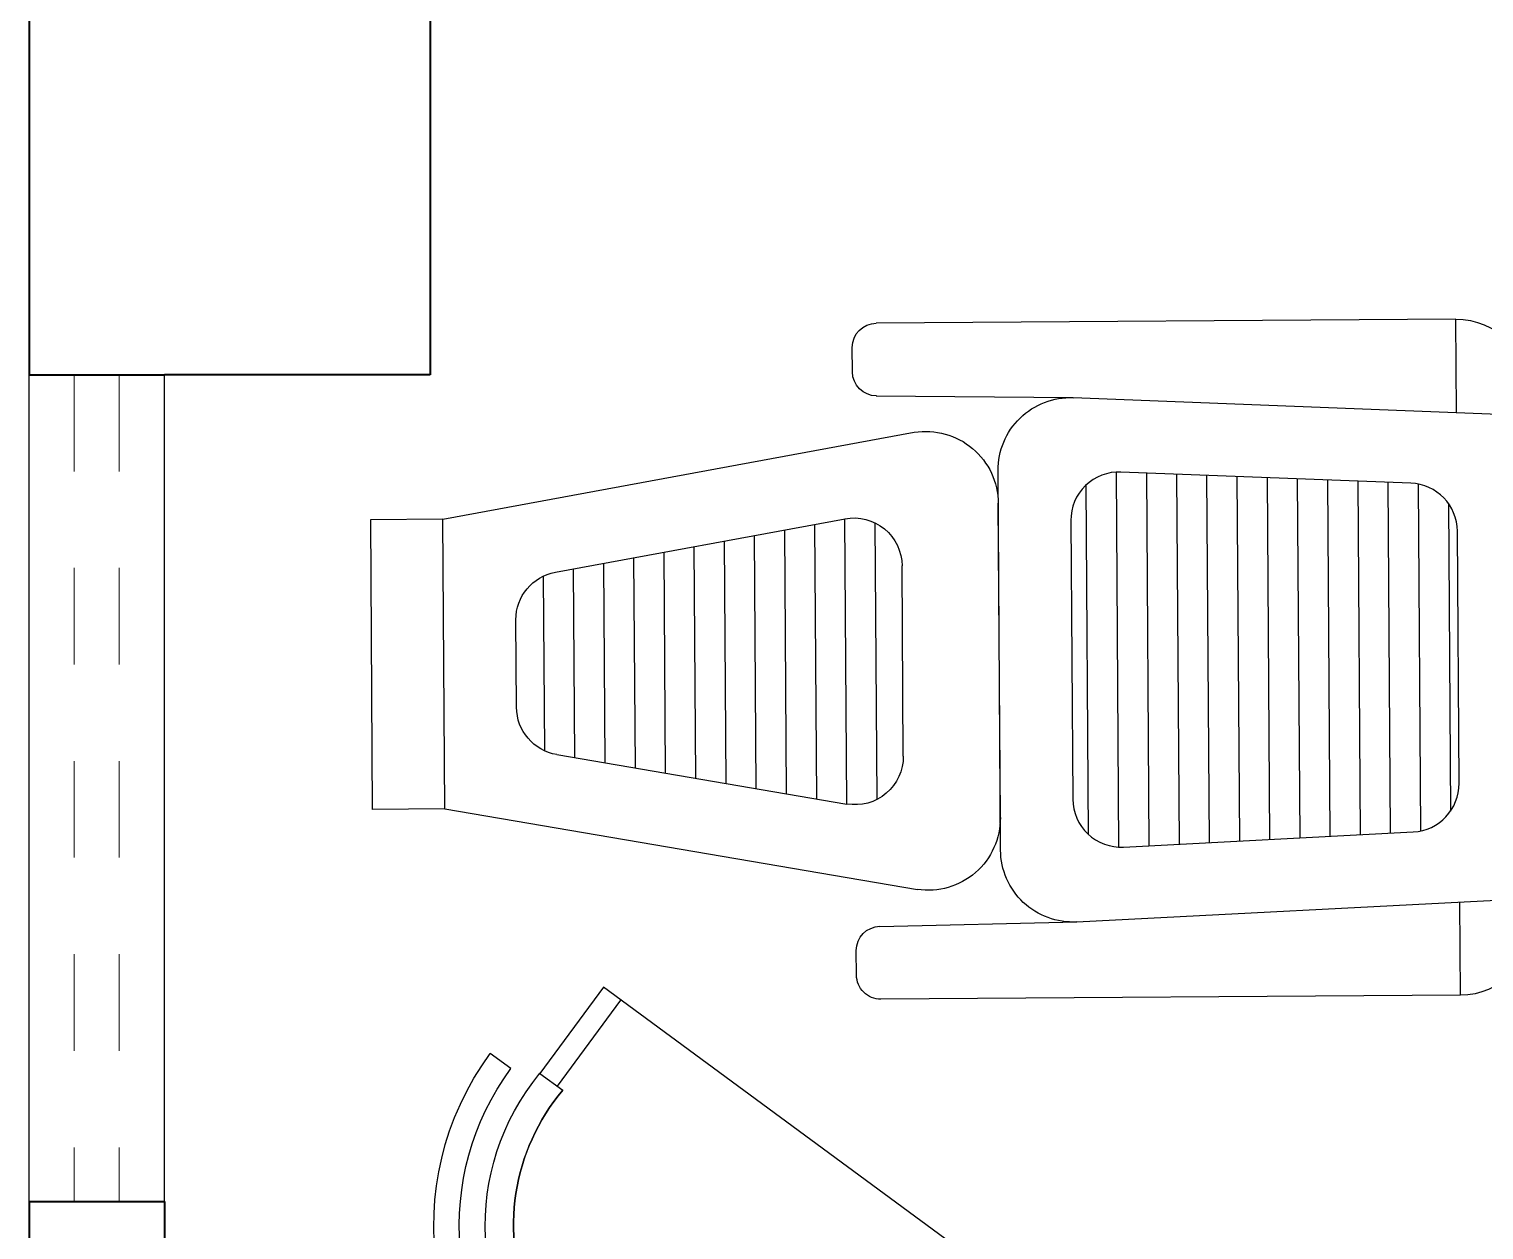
# Model space of a CAD drawing. Header units: millimetres. Extents: x 2625.3 to 2681.2, y 1230 to 1238.4.
# Drawn here: x 2673.047 to 2674.553, y 1232.947 to 1234.191 of the extents above; entities that cross this region are included whole.
import ezdxf

# ---------------------------------------------------------------- set-up
doc = ezdxf.new("R2010")
doc.units = ezdxf.units.MM
doc.linetypes.add('HIDDEN', pattern=[0.375, 0.25, -0.125])
doc.layers.add('ALVENARIA', color=5, linetype='Continuous', lineweight=40)
doc.layers.add('ESQUADRIA', color=7, linetype='Continuous', lineweight=18)
doc.layers.add('LAYOUT', color=253, linetype='Continuous')
doc.layers.add('SOLEIRAS', color=1, linetype='Continuous')

# ---------------------------------------------------------------- blocks, each defined once
blk = doc.blocks.new('*X40')
at = {"color": 0}
for p, q in [((91.0625, 15.9036), (91.0625, 16.1901)), ((91.0938, 15.8992), (91.0938, 16.1945)), ((91.125, 15.9048), (91.125, 16.189)), ((91.1562, 15.9103), (91.1562, 16.1834)), ((91.1875, 15.9158), (91.1875, 16.1779)), ((91.2188, 15.9214), (91.2188, 16.1723)), ((91.25, 15.9269), (91.25, 16.1668)), ((91.2812, 15.9325), (91.2812, 16.1612)), ((91.3125, 15.938), (91.3125, 16.1557)), ((91.3438, 15.9436), (91.3438, 16.1501)), ((91.375, 15.9491), (91.375, 16.1446)), ((91.4062, 15.9565), (91.4062, 16.1372))]:
    blk.add_line(p, q, dxfattribs=at)
blk = doc.blocks.new('*X39')
at = {"color": 0}
for p, q in [((90.6562, 15.8596), (90.6562, 16.2341)), ((90.6875, 15.8582), (90.6875, 16.2355)), ((90.7188, 15.8567), (90.7188, 16.237)), ((90.75, 15.8553), (90.75, 16.2384)), ((90.7812, 15.8539), (90.7812, 16.2398)), ((90.8125, 15.8527), (90.8125, 16.241)), ((90.5, 15.8673), (90.5, 16.2265)), ((90.5312, 15.8653), (90.5312, 16.2284)), ((90.5625, 15.8638), (90.5625, 16.2299)), ((90.5938, 15.8624), (90.5938, 16.2313)), ((90.625, 15.861), (90.625, 16.2327)), ((90.8438, 15.866), (90.8438, 16.2277)), ((90.4688, 15.8876), (90.4688, 16.2061))]:
    blk.add_line(p, q, dxfattribs=at)
blk = doc.blocks.new('A$C3EAC3D19')
at = {"layer": 'LAYOUT'}
for p, q in [((0.2071, 1.6768), (0.2076, 1.7518)), ((0.2076, 1.7518), (0.5076, 1.7498)), ((0.5071, 1.6748), (0.5076, 1.7498)), ((0.2071, 1.6768), (0.1171, 1.1888)), ((0.5071, 1.6748), (0.2071, 1.6768)), ((0.5071, 1.6748), (0.5905, 1.1856)), ((0.4018, 1.6005), (0.3113, 1.6011)), ((0.2618, 1.5602), (0.2066, 1.2605)), ((0.4508, 1.5589), (0.502, 1.2586)), ((0.0546, 1.2528), (0.0292, 1.253)), ((0.6792, 1.2486), (0.6538, 1.2488)), ((0, 0.6282), (0.0041, 1.2282)), ((0.0794, 1.2281), (0.0812, 1.0242)), ((0.6287, 1.2244), (0.6241, 1.0206)), ((0.7, 0.6235), (0.704, 1.2235)), ((0.4523, 1.2002), (0.2554, 1.2015)), ((0.5497, 1.0995), (0.1567, 1.1021)), ((0.5158, 1.0997), (0.1906, 1.1019)), ((0.0812, 1.0242), (0.0995, 0.5525)), ((0.6241, 1.0206), (0.5995, 0.5491)), ((0.0966, 0.6275), (0, 0.6282)), ((0.7, 0.6235), (0.6034, 0.6241))]:
    blk.add_line(p, q, dxfattribs=at)
blk.add_lwpolyline([(0.1698, 0.6748), (0.1582, 0.9749, -0.427581), (0.2085, 1.0268), (0.4969, 1.0248, -0.427581), (0.5465, 0.9722), (0.5308, 0.6723, -0.400971), (0.4805, 0.6249), (0.2194, 0.6267, -0.400971)], format="xyb", close=True, dxfattribs=at)
for centre, radius, start, end in [((0.311, 1.5511), 0.05, 89.6131, 169.5501), ((0.4015, 1.5505), 0.05, 9.6762, 89.6131), ((0.0291, 1.228), 0.025, 89.6131, 179.6131), ((0.0544, 1.2278), 0.025, 0.5071, 89.6131), ((0.2557, 1.2515), 0.05, 169.5501, 269.6131), ((0.4527, 1.2502), 0.05, 269.6131, 9.6762), ((0.6536, 1.2238), 0.025, 89.6131, 178.7192), ((0.679, 1.2236), 0.025, 359.6131, 89.6131), ((0.1911, 1.1769), 0.075, 170.867, 269.6131), ((0.5163, 1.1747), 0.075, 269.6131, 8.3593), ((0.1562, 1.0271), 0.075, 89.6131, 182.2157), ((0.5492, 1.0245), 0.075, 357.0106, 89.6131), ((0.075, 0.6277), 0.075, 179.6131, 269.6131), ((0.625, 0.624), 0.075, 269.6131, 359.6131)]:
    blk.add_arc(centre, radius, start, end, dxfattribs=at)
at = {"layer": 'LAYOUT', "xscale": -1, "rotation": 269.6131484374406}
for name in ['*X40', '*X39']:
    blk.add_blockref(name, (-16.3073, -89.7235), dxfattribs=at)
blk = doc.blocks.new('A$C0C0C0BA7')
at = {"layer": 'LAYOUT'}
for p, q in [((0.2644, 0.3694), (0.2649, 0.3965)), ((0.2843, 0.3715), (0.2847, 0.3984)), ((0.3119, 0.3718), (0.3124, 0.3986)), ((0.3317, 0.3701), (0.3322, 0.3971)), ((0.0264, 0.1246), (0, 0.1246)), ((0.6014, 0.1246), (0.575, 0.1246)), ((0.0536, 0.1107), (0.0829, 0.1107)), ((0.076, 0.1107), (0.076, 0)), ((0.5185, 0.1107), (0.5478, 0.1107)), ((0.5253, 0.1107), (0.5253, 0))]:
    blk.add_line(p, q, dxfattribs=at)
blk.add_lwpolyline([(0.0536, 0), (0.0536, 0.1107), (0.0829, 0.1107, -1.065895), (0.5185, 0.1107), (0.5478, 0.1107), (0.5478, 0)], format="xyb", close=True, dxfattribs=at)
for radius, start, end in [(0.3007, 0, 180), (0.2743, 97.5004, 180), (0.2743, 93.3377, 97.5004), (0.2743, 87.5501, 93.3377), (0.2743, 83.4058, 87.5501), (0.2743, 0, 83.4058), (0.2475, 98.4294, 183.2215), (0.2475, 93.8089, 98.4294), (0.2475, 87.3933, 93.8089), (0.2475, 82.7978, 87.3933), (0.2475, 356.7785, 82.7978), (0.2182, 356.3461, 183.6539)]:
    blk.add_arc((0.3007, 0.1246), radius, start, end, dxfattribs=at)

msp = doc.modelspace()

# ---------------------------------------------------------------- linework, layer by layer
at = {"layer": 'ALVENARIA'}
for p, q in [((2673.0475, 1234.3097), (2673.0475, 1233.8327)), ((2673.4625, 1234.2667), (2673.4625, 1233.8327)), ((2673.0475, 1233.8327), (2673.1875, 1233.8327)), ((2673.4625, 1233.8327), (2673.1875, 1233.8327)), ((2673.0475, 1232.9767), (2673.0475, 1232.4997)), ((2673.0475, 1232.9767), (2673.1875, 1232.9767)), ((2673.1875, 1232.9767), (2673.1875, 1232.4997))]:
    msp.add_line(p, q, dxfattribs=at)
at = {"layer": 'ESQUADRIA', "linetype": 'HIDDEN', "ltscale": 0.2}
for p, q in [((2673.0941, 1233.8327), (2673.0941, 1232.9767)), ((2673.1408, 1233.8327), (2673.1408, 1232.9767))]:
    msp.add_line(p, q, dxfattribs=at)
at = {"layer": 'SOLEIRAS', "color": 43}
for p, q in [((2673.0475, 1232.9767), (2673.0475, 1233.8327)), ((2673.1875, 1232.9767), (2673.1875, 1233.8327))]:
    msp.add_line(p, q, dxfattribs=at)

# ---------------------------------------------------------------- block references
at = {"xscale": -1, "rotation": 90}
msp.add_blockref('A$C3EAC3D19', (2675.1525, 1233.8902), dxfattribs=at)
at = {"layer": 'LAYOUT', "xscale": -1, "rotation": 143.653033359134}
msp.add_blockref('A$C0C0C0BA7', (2673.5987, 1233.2303), dxfattribs=at)

doc.saveas('drawing.dxf')
